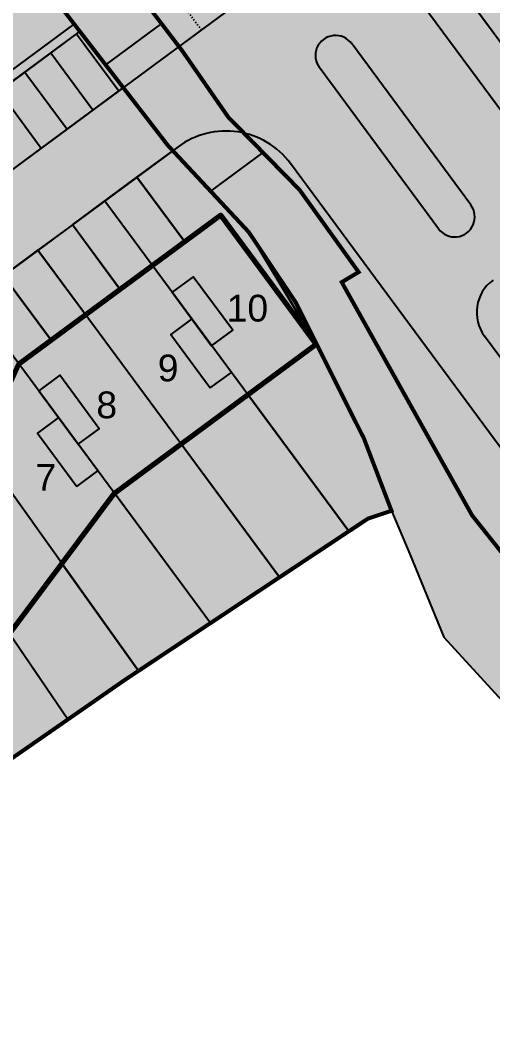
# Model space of a CAD drawing. Header units: metres. Extents: x -664657 to -643449, y -1076720 to -1062383.
# Drawn here: x -646907.7 to -646872.3, y -1071199.7 to -1071124.6 of the extents above; entities that cross this region are included whole.
import ezdxf

# ---------------------------------------------------------------- set-up
doc = ezdxf.new("R2010")
doc.units = ezdxf.units.M
doc.header["$LTSCALE"] = 0.1
doc.linetypes.add('DOT', pattern=[6.35, 0, -6.35])
doc.linetypes.add('EVENDASH', pattern=[6.35, 3.175, -3.175])
for name, color, linetype in [('AA_THER_katastr', 7, 'Continuous'), ('AA_THER_popis', 6, 'Continuous'), ('AA_THER_slabá', 4, 'Continuous'), ('AA_THER_srafy', 52, 'Continuous')]:
    doc.layers.add(name, color=color, linetype=linetype)
doc.layers.add('AA_THER_silná', color=1, linetype='Continuous', lineweight=70)
doc.layers.add('skica', color=3, linetype='Continuous', lineweight=90)
doc.layers.add('FLOATING-WINDOWS', color=2, linetype='Continuous', plot=False)
doc.styles.get("Standard").update_dxf_attribs({"font": 'arial.ttf', "width": 0.8})

msp = doc.modelspace()

# ---------------------------------------------------------------- hatches: boundary and pattern name
at = {"layer": 'AA_THER_srafy', "linetype": 'ByBlock', "lineweight": -3}
h = msp.add_hatch(color=252, dxfattribs=at)
h.paths.add_polyline_path([(-646807.595955374, -1071268.485), (-646820.2000000002, -1071243.45), (-646834.57, -1071216.93), (-646841.9400000002, -1071203.67), (-646851.05, -1071191.1), (-646854.49, -1071185.87), (-646861.58, -1071177.05), (-646873.89, -1071161.58), (-646883.63, -1071144.15), (-646882.37, -1071143.39), (-646886.78, -1071137.25), (-646888.1852159516, -1071135.815783344), (-646889.5318231332, -1071134.44138502), (-646890.94512691, -1071132.998913623), (-646891.6121164508, -1071132.884932203), (-646892.2876983957, -1071132.846776635), (-646893.0295880131, -1071132.892819984), (-646893.7600912695, -1071133.03024337), (-646894.4355346735, -1071133.244384349), (-646895.0810229118, -1071133.53666005), (-646895.6865015345, -1071133.902270874), (-646896.2566988183, -1071134.319208231), (-646893.4443889533, -1071137.332064239), (-646892.1354782868, -1071138.734313477), (-646890.59, -1071140.39), (-646885.5153804736, -1071148.763142506), (-646881.97, -1071155.84), (-646879.91, -1071161.24), (-646878.53, -1071164.47), (-646875.9900000001, -1071170.69), (-646868.9000000001, -1071178.44), (-646863.06, -1071185.64), (-646858.1212532917, -1071191.743138794), (-646853.35, -1071198.57), (-646845.92, -1071209.98), (-646842.55, -1071216.19), (-646837.28, -1071225.94), (-646834.2400000001, -1071231.05), (-646830.0800000001, -1071238.06), (-646827.7699999999, -1071242.27), (-646819.8200000002, -1071256.79), (-646818.3400000001, -1071259.82), (-646814.1085916667, -1071268.485)])
h.paths.add_polyline_path([(-646897.1077344209, -1071124.809968734), (-646895.8016409904, -1071126.523060118), (-646899.963763609, -1071129.598116721), (-646901.2801959135, -1071127.892663898), (-646904.64, -1071123.54), (-646906.72, -1071120.46), (-646920.5400000002, -1071099.98), (-646934.098996475, -1071084.564050931), (-646946.0106025647, -1071079.29932223), (-646944.3800000001, -1071072.86), (-646937.8, -1071074.15), (-646929.41, -1071076.73), (-646920, -1071089.35), (-646917.0400000013, -1071094.749999998), (-646915.1500000003, -1071097.91), (-646910.7255759692, -1071105.307449702), (-646902.4658611221, -1071117.452667883)])
h.paths.add_polyline_path([(-646950.2400000001, -1071077.43), (-646948.47, -1071071.5), (-646952.75, -1071069.62), (-646956.6600000001, -1071067.91), (-646965.6900000001, -1071063.05), (-646974.6100000001, -1071055.98), (-646976.0299999999, -1071054.29), (-646979.75, -1071046.19), (-646982.08, -1071032.76), (-646983.66, -1071022.3), (-646988.41, -1071022.96), (-646987.08, -1071036.02), (-646984.8700000001, -1071049.99), (-646983, -1071053.91), (-646981.0200000001, -1071057.32), (-646980.58, -1071058), (-646979.4, -1071059.19), (-646975.83, -1071062.18), (-646973.4400000001, -1071063.91), (-646969.21, -1071066.71), (-646965.1399999999, -1071069.19), (-646962.59, -1071071.29), (-646955.76, -1071075.03), (-646951.8999999999, -1071076.72)])
h = msp.add_hatch(color=253, dxfattribs=at)
edge = h.paths.add_edge_path()
edge.add_line((-646943.763645994, -1071087.55378985), (-646946.9549999967, -1071081.754999991))
edge.add_line((-646946.9549999967, -1071081.754999991), (-646946.0106025647, -1071079.29932223))
edge.add_line((-646946.0106025647, -1071079.29932223), (-646944.3800000001, -1071072.86))
edge.add_line((-646944.3800000001, -1071072.86), (-646948.47, -1071071.5))
edge.add_line((-646948.47, -1071071.5), (-646950.2400000002, -1071077.43))
edge.add_line((-646950.2400000002, -1071077.43), (-646954.8328733232, -1071088.001738925))
edge.add_line((-646954.8328733232, -1071088.001738925), (-646961.4109463814, -1071098.720511982))
edge.add_arc((-646963.9678460688, -1071097.151351701), 3.000000000042801, 216.4842175972047, 328.46270687183585, ccw=False)
edge.add_line((-646966.3799080997, -1071098.935155714), (-646973.89, -1071088.78))
edge.add_line((-646973.89, -1071088.78), (-646977.6199999999, -1071081.17))
edge.add_line((-646977.6199999999, -1071081.17), (-646978.0099999999, -1071079.29))
edge.add_line((-646978.0099999999, -1071079.29), (-646979.4600000001, -1071073.54))
edge.add_line((-646979.4600000001, -1071073.54), (-646984.73, -1071057.5))
edge.add_line((-646984.73, -1071057.5), (-646987.0689906296, -1071072.390837943))
edge.add_line((-646987.0689906296, -1071072.390837943), (-646985.2308126302, -1071078.045233312))
edge.add_line((-646985.2308126302, -1071078.045233312), (-646983.9419958744, -1071081.856369554))
edge.add_arc((-646981.1000975508, -1071080.89532121), 3.00000000033812, 198.6840593348377, 206.3387099302505)
edge.add_line((-646983.7886581909, -1071082.22635152), (-646973.7288977607, -1071102.546156205))
edge.add_arc((-646976.4174584005, -1071103.877186515), 3.00000000000884, -14.537028604026318, 26.338709933209884, ccw=False)
edge.add_line((-646973.5135015257, -1071104.630203428), (-646981.3199169253, -1071134.735096551))
edge.add_line((-646981.3199169253, -1071134.735096551), (-646981.6665941335, -1071136.072032874))
edge.add_arc((-646987.4745078827, -1071134.565999049), 6.000000000057716, 313.5995146540207, 345.46297139756786, ccw=False)
edge.add_line((-646983.3368274267, -1071138.911065268), (-647016.1676804561, -1071170.174933781))
edge.add_line((-647016.1676804561, -1071170.174933781), (-647012.03, -1071174.52))
edge.add_line((-647012.03, -1071174.52), (-646979.8350850842, -1071143.861716896))
edge.add_arc((-646974.1802585499, -1071149.799977321), 8.20000000060053, 44.11715340401622, 133.5994816305512, ccw=False)
edge.add_arc((-646969.7291674326, -1071145.483985213), 1.99999999971107, -1.8928618928928245, 44.11715369833519, ccw=False)
edge.add_line((-646967.7302587553, -1071145.550046539), (-646967.8593217022, -1071149.455282166))
edge.add_arc((-646965.8604130247, -1071149.521343492), 1.999999999926674, 178.1071381205503, 197.9687040665722)
edge.add_line((-646967.7628633542, -1071150.138338421), (-646959.8499537408, -1071174.53710862))
edge.add_arc((-646954.1426027524, -1071172.686123832), 5.999999999415523, 197.9687040563406, 221.2566444938539)
edge.add_line((-646958.6531827872, -1071176.642721833), (-646932.5323549913, -1071206.4208505))
edge.add_line((-646932.5323549913, -1071206.4208505), (-646928.0217749559, -1071202.464252498))
edge.add_line((-646928.0217749559, -1071202.464252498), (-646943.8429547406, -1071184.427874364))
edge.add_arc((-646939.3323747051, -1071180.471276363), 6.00000000005129, 126.4577049031493, 221.2566444911268, ccw=False)
edge.add_line((-646942.8977500653, -1071175.645501965), (-646940.0172591611, -1071173.517339633))
edge.add_line((-646940.0172591611, -1071173.517339633), (-646935.1880863826, -1071169.949453484))
edge.add_line((-646935.1880863826, -1071169.949453484), (-646932.6125275672, -1071168.046580871))
edge.add_line((-646932.6125275672, -1071168.046580871), (-646930.0369687522, -1071166.143708258))
edge.add_line((-646930.0369687522, -1071166.143708258), (-646925.2077959734, -1071162.575822109))
edge.add_line((-646925.2077959734, -1071162.575822109), (-646922.6322371583, -1071160.672949496))
edge.add_line((-646922.6322371583, -1071160.672949496), (-646920.5666183375, -1071159.146830403))
edge.add_line((-646920.5666183375, -1071159.146830403), (-646920.0757018166, -1071158.742197959))
edge.add_arc((-646924.1319936971, -1071154.321056006), 5.999999999391709, 312.5356366860422, 333.9524619464597)
edge.add_line((-646918.7414135634, -1071156.955756333), (-646918.2912691849, -1071156.034763794))
edge.add_line((-646918.2912691849, -1071156.034763794), (-646916.7755265852, -1071152.933564063))
edge.add_line((-646916.7755265852, -1071152.933564063), (-646915.3602294609, -1071150.037875137))
edge.add_line((-646915.3602294609, -1071150.037875137), (-646914.1326889945, -1071147.52633514))
edge.add_line((-646914.1326889945, -1071147.52633514), (-646913.7333428859, -1071147.23129052))
edge.add_line((-646913.7333428859, -1071147.23129052), (-646908.9075684877, -1071143.66591516))
edge.add_line((-646908.9075684877, -1071143.66591516), (-646906.3338221421, -1071141.764381635))
edge.add_line((-646906.3338221421, -1071141.764381635), (-646903.7600757965, -1071139.862848109))
edge.add_line((-646903.7600757965, -1071139.862848109), (-646898.9343013983, -1071136.297472749))
edge.add_line((-646898.9343013983, -1071136.297472749), (-646896.2566988183, -1071134.319208231))
edge.add_line((-646896.2566988183, -1071134.319208231), (-646895.8530737564, -1071134.021002237))
edge.add_arc((-646892.2876983957, -1071138.846776635), 6.000000000061672, 36.45770490380988, 126.4577049102623, ccw=False)
edge.add_line((-646887.4619239976, -1071135.281401275), (-646855.9674747104, -1071177.908853277))
edge.add_line((-646855.9674747104, -1071177.908853277), (-646852.7505920512, -1071175.532158217))
edge.add_line((-646852.7505920512, -1071175.532158217), (-646871.1716980784, -1071150.598990494))
edge.add_line((-646871.1716980784, -1071150.598990494), (-646872.9546860312, -1071148.186325142))
edge.add_arc((-646870.5463476254, -1071146.402954207), 2.996749200212713, 126.3955180907324, 216.5198917173228, ccw=False)
edge.add_line((-646872.3244865122, -1071143.990750263), (-646865.8898200392, -1071139.236694353))
edge.add_line((-646865.8898200392, -1071139.236694353), (-646882.5201316997, -1071116.710424452))
edge.add_line((-646882.5201316997, -1071116.710424452), (-646917.6980643548, -1071142.700560742))
edge.add_arc((-646914.1326889998, -1071147.526335133), 5.999999991615833, 126.4577049021224, 136.7482934835063)
edge.add_arc((-646914.1326889946, -1071147.52633514), 6.000000000107399, 136.7482934684407, 153.9524619449054)
edge.add_line((-646919.523269129, -1071144.891634813), (-646924.1319936977, -1071154.321056005))
edge.add_line((-646924.1319936977, -1071154.321056005), (-646944.578677491, -1071169.427461025))
edge.add_arc((-646948.1440528512, -1071164.601686627), 6.000000000090314, 265.0480826939986, 306.4577049031493, ccw=False)
edge.add_line((-646948.6619710767, -1071170.579291558), (-646949.8181159872, -1071171.433473755))
edge.add_line((-646949.8181159872, -1071171.433473755), (-646950.2064456004, -1071170.236093086))
edge.add_arc((-646948.1440528512, -1071164.601686627), 6.000000000224966, 197.9687040588556, 249.8955808413032, ccw=False)
edge.add_line((-646953.8514038402, -1071166.452671416), (-646959.3277785907, -1071149.566745051))
edge.add_arc((-646956.4741030962, -1071148.641252657), 3.000000000147715, 107.9687040626853, 197.9687040606276, ccw=False)
edge.add_line((-646957.3995954909, -1071145.787577162), (-646956.163002763, -1071145.386530454))
edge.add_line((-646956.163002763, -1071145.386530454), (-646957.5738889528, -1071141.036185305))
edge.add_line((-646957.5738889528, -1071141.036185305), (-646958.9909454865, -1071143.149849888))
edge.add_line((-646958.9909454865, -1071143.149849888), (-646959.9419844218, -1071140.21740385))
edge.add_arc((-646960.1760726748, -1071137.226550679), 2.999999999512449, 197.9687040506817, 274.47530555324624, ccw=False)
edge.add_line((-646963.0297481689, -1071138.152043073), (-646967.1437174801, -1071125.466975667))
edge.add_arc((-646961.4363664911, -1071123.615990878), 5.99999999996921, 148.4627068773702, 197.9687040546258, ccw=False)
edge.add_line((-646966.5501658663, -1071120.477670316), (-646965.1014984692, -1071118.117110174))
edge.add_arc((-646962.5445987814, -1071119.686270455), 3.000000000317902, 104.8599999037213, 148.4627068802776, ccw=False)
edge.add_line((-646963.3139729949, -1071116.786604385), (-646962.550381358, -1071116.583999084))
edge.add_arc((-646963.3197555714, -1071113.684333014), 3.000000000311036, 284.8599999015723, 328.4627068692089)
edge.add_line((-646960.7628558839, -1071115.253493295), (-646943.763645994, -1071087.55378985))
edge = h.paths.add_edge_path(flags=16)
edge.add_line((-646884.9921548674, -1071125.996745103), (-646884.9925623391, -1071125.997046257))
edge.add_arc((-646884.0984816557, -1071127.206341454), 1.503919925093023, 37.5442224063961, 126.4770100766178, ccw=False)
edge.add_line((-646882.9060487442, -1071126.289892387), (-646873.9827131864, -1071138.377635052))
edge.add_arc((-646875.1899562654, -1071139.26883825), 1.500559559649161, -143.5412268152146, 36.43524601080202, ccw=False)
edge.add_line((-646876.3968332908, -1071140.160537099), (-646885.2905414575, -1071128.123275787))
edge.add_arc((-646884.0984816558, -1071127.206341454), 1.503919925201048, 126.45770667470251, 217.567542819109, ccw=False)
h = msp.add_hatch(color=9, dxfattribs=at)
edge = h.paths.add_edge_path()
edge.add_line((-646971.23, -1071144.31), (-646960.8000000002, -1071176.47))
edge.add_line((-646960.8000000002, -1071176.47), (-646933.6600000001, -1071207.41))
edge.add_line((-646933.6600000001, -1071207.41), (-646932.5323549913, -1071206.4208505))
edge.add_line((-646932.5323549913, -1071206.4208505), (-646958.6531827872, -1071176.642721833))
edge.add_arc((-646954.1426027517, -1071172.686123832), 5.999999999897753, 197.9687040546258, 221.2566444894554, ccw=False)
edge.add_line((-646959.8499537407, -1071174.53710862), (-646967.7628633542, -1071150.138338421))
edge.add_arc((-646965.8604130242, -1071149.521343492), 2.00000000033292, 178.107138107658, 197.968704056112, ccw=False)
edge.add_line((-646967.8593217022, -1071149.455282165), (-646967.7302587553, -1071145.550046539))
edge.add_arc((-646969.7291672159, -1071145.483978649), 2.00000000000913, 358.1069499542872, 404.1170230200595)
edge.add_arc((-646974.1802551275, -1071149.799974061), 8.200000000015821, 44.1171536990397, 133.5995146556569)
edge.add_line((-646979.8350850842, -1071143.861716896), (-647012.03, -1071174.52))
edge.add_line((-647012.03, -1071174.52), (-647009.91, -1071175.17))
edge.add_line((-647009.91, -1071175.17), (-647005.7607902088, -1071170.938814458))
edge.add_line((-647005.7607902088, -1071170.938814458), (-646998.8120946521, -1071163.678466443))
edge.add_line((-646998.8120946521, -1071163.678466443), (-646997.33, -1071162.17))
edge.add_line((-646997.33, -1071162.17), (-646995.5707895317, -1071160.681033727))
edge.add_line((-646995.5707895317, -1071160.681033727), (-646983.55, -1071150.74))
edge.add_line((-646983.55, -1071150.74), (-646981.43, -1071149.11))
edge.add_line((-646981.43, -1071149.11), (-646978.67, -1071146.84))
edge.add_line((-646978.67, -1071146.84), (-646971.23, -1071144.31))
edge = h.paths.add_edge_path()
edge.add_line((-646973.7288977607, -1071102.546156205), (-646983.7886581909, -1071082.22635152))
edge.add_arc((-646981.1000975507, -1071080.89532121), 3.00000000042616, 198.6840593341254, 206.3387099292641, ccw=False)
edge.add_line((-646983.9419958744, -1071081.856369554), (-646985.2308126302, -1071078.045233312))
edge.add_line((-646985.2308126302, -1071078.045233312), (-646987.0689906296, -1071072.390837943))
edge.add_line((-646987.0689906296, -1071072.390837943), (-646988.02, -1071072.7))
edge.add_line((-646988.02, -1071072.7), (-646986.1800000002, -1071078.36))
edge.add_line((-646986.1800000002, -1071078.36), (-646983.85, -1071085.25))
edge.add_line((-646983.85, -1071085.25), (-646979.0900000001, -1071104.36))
edge.add_line((-646979.0900000001, -1071104.36), (-646977.54, -1071116.46))
edge.add_line((-646977.54, -1071116.46), (-646982.0747776894, -1071133.713384282))
edge.add_arc((-646987.8776870866, -1071132.188181827), 6.000000000101632, 313.5995146548258, 345.27378918375956, ccw=False)
edge.add_line((-646983.7400066304, -1071136.533248045), (-647017.5469072748, -1071168.726578375))
edge.add_line((-647017.5469072748, -1071168.726578375), (-647016.1676804561, -1071170.174933781))
edge.add_line((-647016.1676804561, -1071170.174933781), (-646983.3368274267, -1071138.911065268))
edge.add_arc((-646987.4745078828, -1071134.565999049), 6.000000000134794, 313.5995146548258, 345.4629713999991)
edge.add_line((-646981.6665941335, -1071136.072032874), (-646976.838623313, -1071117.453302239))
edge.add_line((-646976.838623313, -1071117.453302239), (-646973.5135015257, -1071104.630203428))
edge.add_arc((-646976.4174584005, -1071103.877186515), 3.000000000170767, 345.4629713959737, 386.3387099332099)
edge = h.paths.add_edge_path()
edge.add_arc((-646955.844273324, -1071114.886212643), 1.999999999878238, 148.4627068731494, 306.45770488977746, ccw=False)
edge.add_line((-646957.5488731156, -1071113.840105789), (-646952.9757487756, -1071106.388336627))
edge.add_arc((-646950.4188490883, -1071107.957496909), 3.000000000042801, 36.45770489335388, 148.4627068718358, ccw=False)
edge.add_line((-646948.0059618889, -1071106.174809229), (-646947.2044709428, -1071107.259635958))
edge.add_arc((-646949.6173581422, -1071109.042323638), 3.000000000094067, -53.54229510664612, 36.45770489693041, ccw=False)
edge.add_line((-646947.8346704625, -1071111.455210837), (-646952.1778674201, -1071114.664048659))
edge.add_line((-646952.1778674201, -1071114.664048659), (-646950.9894089672, -1071116.272640126))
edge.add_line((-646950.9894089672, -1071116.272640126), (-646942.9464516352, -1071110.33034786))
edge.add_line((-646942.9464516352, -1071110.33034786), (-646949.9215319614, -1071100.889500635))
edge.add_line((-646949.9215319614, -1071100.889500635), (-646941.8438245453, -1071088.840888829))
edge.add_line((-646941.8438245453, -1071088.840888829), (-646943.763645994, -1071087.55378985))
edge.add_line((-646943.763645994, -1071087.55378985), (-646950.563314055, -1071098.633645327))
edge.add_line((-646950.563314055, -1071098.633645327), (-646960.7628558839, -1071115.253493295))
edge.add_arc((-646963.3197555714, -1071113.684333014), 3.000000000263805, 284.85999990157234, 328.46270686920883, ccw=False)
edge.add_line((-646962.550381358, -1071116.583999084), (-646963.3139729949, -1071116.786604385))
edge.add_arc((-646962.5445987813, -1071119.686270455), 3.000000000370747, 104.8599999058703, 148.4627068802776)
edge.add_line((-646965.1014984691, -1071118.117110174), (-646966.5501658663, -1071120.477670316))
edge.add_arc((-646961.4363664911, -1071123.615990878), 6.000000000139699, 148.4627068773702, 197.9687040546258)
edge.add_line((-646967.1437174801, -1071125.466975667), (-646963.0297481689, -1071138.152043073))
edge.add_arc((-646960.1760726745, -1071137.226550679), 2.99999999996515, 197.9687040570837, 274.4753055459025)
edge.add_line((-646959.9419844218, -1071140.21740385), (-646965.1266704064, -1071124.230874474))
edge.add_line((-646965.1266704064, -1071124.230874474), (-646954.6558148711, -1071116.49480411))
h.paths.add_polyline_path([(-646889.0194149902, -1071102.855589092), (-646902.7790705725, -1071089.028578552), (-646901.5900000003, -1071088.12), (-646911.58, -1071089.9), (-646913.49, -1071088.22), (-646918.5200000007, -1071092.049999999), (-646917.0400000013, -1071094.749999998), (-646915.1500000003, -1071097.91), (-646910.7255759692, -1071105.307449702), (-646902.465861119, -1071117.452667888), (-646910.5300023727, -1071105.179996441), (-646899.8900000001, -1071098.24), (-646893.3400000001, -1071108.18), (-646890.77, -1071106.19), (-646887.0850000033, -1071110.799999995), (-646882.5201316997, -1071116.710424452), (-646865.8898207119, -1071139.23669485), (-646863.4769333447, -1071137.454007046)])
h = msp.add_hatch(color=254, dxfattribs=at)
edge = h.paths.add_edge_path()
edge.add_line((-646947.2044709427, -1071107.259635958), (-646948.0059618889, -1071106.174809229))
edge.add_arc((-646950.4188490883, -1071107.957496909), 2.999999999955712, 36.45770489335393, 148.4627068718358)
edge.add_line((-646952.9757487756, -1071106.388336627), (-646957.5488731156, -1071113.840105789))
edge.add_arc((-646955.8442733241, -1071114.886212644), 1.999999999977428, 148.46270686572, 306.4577048991057)
edge.add_line((-646954.655814871, -1071116.49480411), (-646947.8346704625, -1071111.455210837))
edge.add_arc((-646949.6173581422, -1071109.042323638), 2.999999999955712, 306.4577048933539, 396.4577048920328)
h.paths.add_polyline_path([(-646946.0106025647, -1071079.29932223), (-646946.9549999967, -1071081.754999991), (-646943.763645994, -1071087.55378985), (-646941.8438245453, -1071088.840888829), (-646939.5771764257, -1071085.459983593), (-646938.7415941444, -1071084.213639053), (-646927.2145595222, -1071092.391335909), (-646934.098996475, -1071084.564050931)])
edge = h.paths.add_edge_path()
edge.add_line((-646876.3968332908, -1071140.160537099), (-646885.2905414575, -1071128.123275787))
edge.add_arc((-646884.0984816558, -1071127.206341454), 1.503919925201048, 126.45770667470251, 217.567542819109, ccw=False)
edge.add_line((-646884.9921548674, -1071125.996745103), (-646884.9925623393, -1071125.997046257))
edge.add_arc((-646884.0984816559, -1071127.206341454), 1.503919925093023, 37.544222400990805, 126.4770100766178, ccw=False)
edge.add_line((-646882.9060487442, -1071126.289892387), (-646873.9827131864, -1071138.377635052))
edge.add_arc((-646875.1899562654, -1071139.26883825), 1.500559559649161, -143.5412268152146, 36.43524601080202, ccw=False)
edge = h.paths.add_edge_path()
edge.add_line((-646857.4986706169, -1071140.497093641), (-646859.5784729104, -1071137.682058575))
edge.add_line((-646859.5784729104, -1071137.682058575), (-646861.0640459774, -1071135.671319242))
edge.add_line((-646861.0640459774, -1071135.671319242), (-646862.6726374436, -1071136.859777695))
edge.add_line((-646862.6726374436, -1071136.859777695), (-646863.4772336172, -1071137.454228893))
edge.add_line((-646863.4772336172, -1071137.454228893), (-646872.3244865122, -1071143.990750263))
edge.add_arc((-646870.5417988317, -1071146.403637462), 3.000000000321867, 126.4577049103023, 216.4577048978645)
edge.add_line((-646872.9546860312, -1071148.186325142), (-646871.1716980783, -1071150.598990494))
edge.add_line((-646871.1716980783, -1071150.598990494), (-646868.758810879, -1071148.816302814))
edge.add_line((-646868.758810879, -1071148.816302814), (-646857.4986706169, -1071140.497093641))
h.paths.add_polyline_path([(-646883.6242044396, -1071100.910548182), (-646887.8488994222, -1071104.031834457), (-646889.0194149902, -1071102.855589092), (-646882.7799253248, -1071111.307406591), (-646878.3542136315, -1071108.037606749)])
h.paths.add_polyline_path([(-646954.0196220342, -1071101.17647787), (-646952.7409726481, -1071101.17647787), (-646952.7409726481, -1071099.671361909), (-646954.0196220342, -1071099.671361909)])
h.paths.add_polyline_path([(-646964.4247783489, -1071159.257246569), (-646963.1478342834, -1071159.257246569), (-646963.1478342834, -1071157.757246569), (-646964.4247783489, -1071157.757246569)])
h = msp.add_hatch(color=254, dxfattribs=at)
h.paths.add_polyline_path([(-646862.6726374436, -1071136.859777695), (-646863.4769333447, -1071137.454007046), (-646882.7799253248, -1071111.307406591), (-646878.3542136316, -1071108.037606749), (-646877.4645706933, -1071109.245307008), (-646881.0839016316, -1071111.919338631), (-646873.9542848461, -1071121.5717252), (-646870.3382569057, -1071118.900133895), (-646866.1274206867, -1071124.492353107), (-646869.8033881633, -1071127.208228899)])
h.paths.add_polyline_path([(-646850.3377048519, -1071173.749470537), (-646857.4684555721, -1071164.097921741), (-646854.5326106538, -1071161.928862794), (-646858.797923862, -1071156.376892235), (-646861.6129589278, -1071158.456694528), (-646868.758810879, -1071148.816302814), (-646871.1716980784, -1071150.598990494), (-646852.7505920512, -1071175.532158217)])
for color, points in [(254, [(-646882.5201316997, -1071116.710424452), (-646887.085, -1071110.8), (-646900.7837992832, -1071119.762324912), (-646897.1077344209, -1071124.809968734), (-646895.8277937962, -1071126.542382316)]), (63, [(-646925.7235102333, -1071133.641786719), (-646922.1255189435, -1071138.511707133), (-646903.630789416, -1071124.847443637), (-646904.64, -1071123.54), (-646906.72, -1071120.46), (-646909.2467658401, -1071116.715559739), (-646918.0379830399, -1071122.647914314), (-646915.3012059843, -1071126.843780004)]), (66, [(-646903.2029697385, -1071125.40168883), (-646903.630789416, -1071124.847443637), (-646922.1255189445, -1071138.511707134), (-646921.7095584858, -1071139.074714147)])]:
    msp.add_hatch(color=color, dxfattribs=at).paths.add_polyline_path(points)
h = msp.add_hatch(color=254, dxfattribs=at)
edge = h.paths.add_edge_path()
edge.add_line((-646903.2029697385, -1071125.40168883), (-646899.963763609, -1071129.598116721))
edge.add_line((-646899.963763609, -1071129.598116721), (-646917.6980643548, -1071142.700560742))
edge.add_arc((-646914.1326889998, -1071147.526335133), 5.999999991615833, 126.4577049021224, 136.7482934835063)
edge.add_line((-646918.5027923647, -1071143.415107035), (-646921.7095584858, -1071139.074714147))
edge.add_line((-646921.7095584858, -1071139.074714147), (-646903.2029697385, -1071125.40168883))
h = msp.add_hatch(color=254, dxfattribs=at)
edge = h.paths.add_edge_path()
edge.add_arc((-646892.2876983959, -1071138.846776635), 6.000000000183946, 36.4577049024887, 77.06991504327172)
edge.add_line((-646890.9451269099, -1071132.998913623), (-646886.78, -1071137.25))
edge.add_line((-646886.78, -1071137.25), (-646882.37, -1071143.39))
edge.add_line((-646882.37, -1071143.39), (-646883.63, -1071144.15))
edge.add_line((-646883.63, -1071144.15), (-646873.89, -1071161.58))
edge.add_line((-646873.89, -1071161.58), (-646861.58, -1071177.05))
edge.add_line((-646861.58, -1071177.05), (-646854.49, -1071185.87))
edge.add_line((-646854.49, -1071185.87), (-646852.86, -1071183.98))
edge.add_line((-646852.86, -1071183.98), (-646847.1987445516, -1071177.998087505))
edge.add_line((-646847.1987445516, -1071177.998087505), (-646850.3377048519, -1071173.749470537))
edge.add_line((-646850.3377048519, -1071173.749470537), (-646851.5441484515, -1071174.640814377))
edge.add_line((-646851.5441484515, -1071174.640814377), (-646852.7505920512, -1071175.532158217))
edge.add_line((-646852.7505920512, -1071175.532158217), (-646854.3588832445, -1071176.720394823))
edge.add_line((-646854.3588832445, -1071176.720394823), (-646855.9674747104, -1071177.908853277))
edge.add_line((-646855.9674747104, -1071177.908853277), (-646887.4619239976, -1071135.281401275))
h = msp.add_hatch(color=63, dxfattribs=at)
h.paths.add_polyline_path([(-646935.1880863826, -1071169.949453484), (-646931.5511196307, -1071175.279432639), (-646928.9078594109, -1071173.475776516), (-646932.6125275672, -1071168.046580871)])
h.paths.add_polyline_path([(-646924.4653963449, -1071190.986090983), (-646919.372929256, -1071187.449228141), (-646923.8350765655, -1071180.909945885), (-646928.9563932415, -1071184.404529623)])
h.paths.add_polyline_path([(-646918.7137598894, -1071177.415362147), (-646914.2804621666, -1071183.912365298), (-646909.1879950776, -1071180.375502456), (-646913.5924432136, -1071173.920778409)])
h.paths.add_polyline_path([(-646925.2077959735, -1071162.575822109), (-646922.6322371583, -1071160.672949496), (-646918.6652260586, -1071166.48660904), (-646921.3084862786, -1071168.290265163)])
h.paths.add_polyline_path([(-646916.7755265852, -1071152.933564063), (-646912.0906333801, -1071159.799280697), (-646910.6494948544, -1071156.63320127), (-646915.3602294609, -1071150.037875137)])
h.paths.add_polyline_path([(-646908.4711265368, -1071170.426194671), (-646904.5477280713, -1071165.176060352), (-646898.8146142751, -1071173.202781957), (-646899.85, -1071173.89), (-646904.0955279882, -1071176.838639613)])
h.paths.add_polyline_path([(-646900.6243296062, -1071159.925926034), (-646895.6376960616, -1071156.241704829), (-646888.2749432, -1071166.207271051), (-646893.4471944122, -1071169.640256721)])
h.paths.add_polyline_path([(-646908.9075684877, -1071143.66591516), (-646906.3338221421, -1071141.764381635), (-646902.768446782, -1071146.590156032), (-646905.3421931276, -1071148.491689558)])
h.paths.add_polyline_path([(-646895.3689260382, -1071141.123247147), (-646898.9343013983, -1071136.297472749), (-646896.2566988183, -1071134.319208231), (-646893.605, -1071137.16), (-646890.59, -1071140.39), (-646885.5437846123, -1071148.784128034), (-646892.6745353326, -1071139.132579237)])
h.paths.add_polyline_path([(-646883.1026919875, -1071162.774285381), (-646881.68, -1071161.83), (-646879.91, -1071161.24), (-646881.97, -1071155.84), (-646885.5153804736, -1071148.763142506), (-646890.6510625168, -1071152.557483623)])
h = msp.add_hatch(color=254, dxfattribs=at)
h.paths.add_polyline_path([(-646940.0172591611, -1071173.517339633), (-646935.1880863826, -1071169.949453484), (-646931.5511196307, -1071175.279432639), (-646936.5072325431, -1071178.661287869)])
h.paths.add_polyline_path([(-646930.036968752, -1071166.143708258), (-646926.2645991908, -1071171.672120393), (-646921.3084862784, -1071168.290265163), (-646925.2077959734, -1071162.575822109)])
edge = h.paths.add_edge_path()
edge.add_line((-646916.7755265852, -1071152.933564063), (-646918.2912691849, -1071156.034763794))
edge.add_line((-646918.2912691849, -1071156.034763794), (-646918.7414135634, -1071156.955756333))
edge.add_arc((-646924.1319936971, -1071154.321056006), 5.999999999384682, 312.5356366860421, 333.9524619464597, ccw=False)
edge.add_line((-646920.0757018166, -1071158.742197959), (-646916.0219658382, -1071164.682952917))
edge.add_line((-646916.0219658382, -1071164.682952917), (-646913.5439093822, -1071162.992025302))
edge.add_line((-646913.5439093822, -1071162.992025302), (-646912.0906333801, -1071159.799280697))
edge.add_line((-646912.0906333801, -1071159.799280697), (-646916.7755265852, -1071152.933564063))
h.paths.add_polyline_path([(-646908.9075684877, -1071143.66591516), (-646905.3421931276, -1071148.491689558), (-646907.7550803266, -1071150.274377238), (-646909.1770326877, -1071153.398306018), (-646913.7333428859, -1071147.23129052)])
h.paths.add_polyline_path([(-646898.9343013983, -1071136.297472749), (-646895.3689260382, -1071141.123247147), (-646900.1947004364, -1071144.688622507), (-646903.7600757965, -1071139.862848109)])
h = msp.add_hatch(color=23, dxfattribs=at)
h.paths.add_polyline_path([(-646892.6745353325, -1071139.132579237), (-646897.7818132371, -1071142.905934827), (-646896.3063630926, -1071144.902972674), (-646894.7311825902, -1071143.739198886), (-646891.7802823016, -1071147.73327458), (-646893.3554628037, -1071148.897048367), (-646891.8800126596, -1071150.894086214), (-646890.6510625166, -1071152.557483623), (-646885.5437846122, -1071148.784128034)])
h.paths.add_polyline_path([(-646902.7684467817, -1071146.590156032), (-646907.7550803265, -1071150.274377238), (-646906.2796301818, -1071152.271415085), (-646904.7044496796, -1071151.107641297), (-646901.7535493909, -1071155.101716991), (-646903.3287298932, -1071156.265490778), (-646900.6243296061, -1071159.925926034), (-646895.6376960615, -1071156.241704829)])
h.paths.add_polyline_path([(-646910.6494948542, -1071156.63320127), (-646913.5439093822, -1071162.992025302), (-646913.1067746782, -1071163.632646737), (-646911.4890503957, -1071162.528775735), (-646908.6900414367, -1071166.630726735), (-646910.3077657194, -1071167.734597737), (-646908.9082612401, -1071169.785573237), (-646908.471126537, -1071170.426194671), (-646904.5477280712, -1071165.176060352)])
h.paths.add_polyline_path([(-646918.6652260585, -1071166.48660904), (-646923.7865427346, -1071169.981192778), (-646923.3494080307, -1071170.621814213), (-646921.7316837484, -1071169.517943211), (-646918.9326747895, -1071173.619894211), (-646920.5503990721, -1071174.723765213), (-646919.1508945929, -1071176.774740713), (-646918.7137598895, -1071177.415362147), (-646913.5924432132, -1071173.920778409)])
h.paths.add_polyline_path([(-646928.9078594107, -1071173.475776516), (-646934.0291760869, -1071176.970360254), (-646933.5920413833, -1071177.610981688), (-646931.9743171006, -1071176.507110686), (-646929.1753081416, -1071180.609061686), (-646930.7930324243, -1071181.712932688), (-646928.9563932415, -1071184.404529623), (-646923.8350765654, -1071180.909945885)])
h = msp.add_hatch(color=53, dxfattribs=at)
h.paths.add_polyline_path([(-646923.8350765656, -1071180.909945885), (-646919.372929256, -1071187.449228141), (-646914.2804621666, -1071183.912365298), (-646918.7137598894, -1071177.415362147)])
h.paths.add_polyline_path([(-646932.6125275672, -1071168.046580871), (-646928.9078594109, -1071173.475776516), (-646926.2645991909, -1071171.672120393), (-646930.0369687522, -1071166.143708258)])
h.paths.add_polyline_path([(-646913.5924432136, -1071173.920778409), (-646909.1879950776, -1071180.375502456), (-646904.0955279882, -1071176.838639613), (-646908.4711265368, -1071170.426194671)])
h.paths.add_polyline_path([(-646918.6652260586, -1071166.48660904), (-646916.0219658383, -1071164.682952917), (-646920.0757018166, -1071158.742197959), (-646920.5666183375, -1071159.146830403), (-646922.6322371581, -1071160.672949496)])
h.paths.add_polyline_path([(-646898.8146142751, -1071173.202781957), (-646893.4471944122, -1071169.640256721), (-646900.6243296062, -1071159.925926034), (-646904.5477280713, -1071165.176060352)])
h.paths.add_polyline_path([(-646915.3602294609, -1071150.037875137), (-646914.1326889945, -1071147.52633514), (-646913.7333428859, -1071147.23129052), (-646909.1770326877, -1071153.398306018), (-646910.6494948543, -1071156.63320127)])
h.paths.add_polyline_path([(-646888.2749432, -1071166.207271051), (-646883.1026919875, -1071162.774285381), (-646890.6510625168, -1071152.557483623), (-646895.6376960616, -1071156.241704829)])
h.paths.add_polyline_path([(-646902.768446782, -1071146.590156032), (-646900.2148078296, -1071144.703478238), (-646903.7600757965, -1071139.862848109), (-646906.3338221419, -1071141.764381634)])
edge = h.paths.add_edge_path()
edge.add_line((-646928.9563932415, -1071184.404529623), (-646934.1603117997, -1071187.955477614))
edge.add_line((-646934.1603117997, -1071187.955477614), (-646939.2330946451, -1071180.521308246))
edge.add_line((-646939.2330946451, -1071180.521308246), (-646936.5072325431, -1071178.661287869))
edge.add_line((-646936.5072325431, -1071178.661287869), (-646940.0172591611, -1071173.517339633))
edge.add_line((-646940.0172591611, -1071173.517339633), (-646942.8977500653, -1071175.645501965))
edge.add_arc((-646939.3323747051, -1071180.471276363), 6.000000000090314, 126.4577049031493, 221.2566444911268)
edge.add_line((-646943.8429547406, -1071184.427874364), (-646932.9661339804, -1071196.827610338))
edge.add_line((-646932.9661339804, -1071196.827610338), (-646929.64, -1071194.58))
edge.add_line((-646929.64, -1071194.58), (-646924.4653963449, -1071190.986090983))
edge.add_line((-646924.4653963449, -1071190.986090983), (-646928.9563932415, -1071184.404529623))
h = msp.add_hatch(color=13, dxfattribs=at)
h.paths.add_polyline_path([(-646932.192536904, -1071179.661957188), (-646934.0291760869, -1071176.970360254), (-646939.2330946451, -1071180.521308246), (-646934.1603117996, -1071187.955477614), (-646928.9563932415, -1071184.404529623), (-646929.393527945, -1071183.763908188), (-646931.0112522278, -1071184.86777919), (-646933.8102611868, -1071180.76582819)])
h.paths.add_polyline_path([(-646923.5676278346, -1071173.776660715), (-646921.949903552, -1071172.672789713), (-646923.3494080312, -1071170.621814213), (-646923.786542735, -1071169.981192778), (-646928.9078594107, -1071173.475776516), (-646923.8350765654, -1071180.909945885), (-646918.7137598892, -1071177.415362147), (-646919.1508945925, -1071176.774740712), (-646920.7686188756, -1071177.878611715)])
h.paths.add_polyline_path([(-646913.3249944819, -1071166.787493239), (-646911.7072701992, -1071165.683622237), (-646913.1067746785, -1071163.632646737), (-646913.5439093825, -1071162.992025302), (-646918.6652260585, -1071166.48660904), (-646913.5924432132, -1071173.920778409), (-646908.471126537, -1071170.426194671), (-646908.90826124, -1071169.785573237), (-646910.5259855229, -1071170.889444239)])
h.paths.add_polyline_path([(-646906.37936054, -1071155.432226719), (-646904.8041800377, -1071154.268452931), (-646907.7550803265, -1071150.274377238), (-646910.6494948542, -1071156.63320127), (-646904.5477280712, -1071165.176060352), (-646900.6243296061, -1071159.925926034), (-646901.853279749, -1071158.262528625), (-646903.4284602512, -1071159.426302413)])
h.paths.add_polyline_path([(-646896.4060934506, -1071148.063784308), (-646894.8309129484, -1071146.90001052), (-646896.3063630925, -1071144.902972674), (-646897.7818132371, -1071142.905934827), (-646902.7684467817, -1071146.590156032), (-646895.6376960615, -1071156.241704829), (-646890.6510625167, -1071152.557483623), (-646891.8800126598, -1071150.894086214), (-646893.4551931618, -1071152.057860002)])
h = msp.add_hatch(color=33, dxfattribs=at)
h.paths.add_polyline_path([(-646931.9743171006, -1071176.507110686), (-646933.5920413833, -1071177.610981688), (-646930.7930324243, -1071181.712932688), (-646929.1753081416, -1071180.609061686)])
h.paths.add_polyline_path([(-646921.7316837484, -1071169.517943211), (-646923.3494080312, -1071170.621814213), (-646920.5503990722, -1071174.723765213), (-646918.9326747895, -1071173.619894211)])
h.paths.add_polyline_path([(-646911.4890503957, -1071162.528775735), (-646913.1067746785, -1071163.632646737), (-646910.3077657195, -1071167.734597737), (-646908.6900414367, -1071166.630726735)])
h.paths.add_polyline_path([(-646904.7044496796, -1071151.107641297), (-646906.2796301818, -1071152.271415085), (-646903.3287298932, -1071156.265490778), (-646901.7535493909, -1071155.101716991)])
h.paths.add_polyline_path([(-646894.7311825902, -1071143.739198886), (-646896.3063630925, -1071144.902972674), (-646893.3554628037, -1071148.897048367), (-646891.7802823016, -1071147.73327458)])
h = msp.add_hatch(color=33, dxfattribs=at)
h.paths.add_polyline_path([(-646932.192536904, -1071179.661957188), (-646933.8102611868, -1071180.76582819), (-646931.0112522278, -1071184.86777919), (-646929.393527945, -1071183.763908188)])
h.paths.add_polyline_path([(-646921.949903552, -1071172.672789713), (-646923.5676278346, -1071173.776660715), (-646920.7686188756, -1071177.878611715), (-646919.1508945929, -1071176.774740713)])
h.paths.add_polyline_path([(-646911.7072701992, -1071165.683622237), (-646913.3249944819, -1071166.787493239), (-646910.5259855229, -1071170.889444239), (-646908.9082612401, -1071169.785573237)])
h.paths.add_polyline_path([(-646904.8041800377, -1071154.268452931), (-646906.37936054, -1071155.432226719), (-646903.4284602512, -1071159.426302413), (-646901.853279749, -1071158.262528625)])
h.paths.add_polyline_path([(-646894.8309129484, -1071146.90001052), (-646896.4060934506, -1071148.063784308), (-646893.4551931618, -1071152.057860002), (-646891.8800126596, -1071150.894086214)])

# ---------------------------------------------------------------- linework, layer by layer
at = {"layer": 'AA_THER_katastr', "color": 190, "linetype": 'EVENDASH', "lineweight": 120, "ltscale": 2, "const_width": 0.3}
msp.add_lwpolyline([(-646861.58, -1071177.05), (-646873.89, -1071161.58), (-646883.63, -1071144.15), (-646882.37, -1071143.39), (-646886.78, -1071137.25), (-646892.11, -1071131.81), (-646895.56, -1071126.84), (-646902.62, -1071117.58), (-646902.39, -1071117.39), (-646910.53, -1071105.18), (-646915.15, -1071097.91), (-646917.04, -1071094.75), (-646911.58, -1071089.9), (-646913.49, -1071088.22), (-646906.17, -1071082.72), (-646890.12, -1071069.67), (-646881.89, -1071077.03), (-646887.1900000001, -1071084.67), (-646872.89, -1071099.04), (-646871.62, -1071097.49)], dxfattribs=at)
msp.add_lwpolyline([(-646940.67, -1071085.15), (-646936.51, -1071086.33), (-646925.88, -1071094.68), (-646920.54, -1071099.98), (-646906.72, -1071120.46), (-646904.64, -1071123.54), (-646896.62, -1071133.93), (-646890.59, -1071140.39), (-646887.0700000001, -1071145.66), (-646881.97, -1071155.84), (-646879.91, -1071161.24), (-646881.68, -1071161.83), (-646899.85, -1071173.89), (-646929.64, -1071194.58), (-646933.68, -1071197.31), (-646947.92, -1071178.76), (-646955.5, -1071160.04), (-646963.08, -1071141.24), (-646968.88, -1071127.16), (-646971.16, -1071122.26), (-646960.72, -1071117.25), (-646949.12, -1071111.22), (-646955.39, -1071103.23), (-646943.47, -1071088.69)], close=True, dxfattribs=at)
at = {"layer": 'AA_THER_silná', "color": 1}
msp.add_lwpolyline([(-646885.5437846123, -1071148.784128034), (-646900.6243296062, -1071159.925926034), (-646908.4711265368, -1071170.426194671), (-646934.1603117997, -1071187.955477614), (-646939.2330946452, -1071180.521308246), (-646913.5439093822, -1071162.992025302), (-646907.7550803266, -1071150.274377238), (-646892.6745353326, -1071139.132579237)], close=True, dxfattribs=at)
at = {"layer": 'AA_THER_silná', "linetype": 'ByBlock', "lineweight": -3}
for points in [[(-646893.3554628039, -1071148.897048367), (-646891.7802823017, -1071147.73327458), (-646894.7311825904, -1071143.739198886), (-646896.3063630926, -1071144.902972674)], [(-646893.455193162, -1071152.057860002), (-646891.8800126597, -1071150.894086214), (-646894.8309129485, -1071146.90001052), (-646896.4060934507, -1071148.063784308)], [(-646903.3287298932, -1071156.265490778), (-646901.753549391, -1071155.101716991), (-646904.7044496797, -1071151.107641297), (-646906.279630182, -1071152.271415085)], [(-646903.4284602513, -1071159.426302413), (-646901.853279749, -1071158.262528625), (-646904.8041800378, -1071154.268452931), (-646906.3793605401, -1071155.432226719)]]:
    msp.add_lwpolyline(points, close=True, dxfattribs=at)
at = {"layer": 'AA_THER_slabá', "linetype": 'DOT', "lineweight": -3, "ltscale": 0.2}
msp.add_line((-646897.2726188127, -1071121.020230991), (-646894.1232039112, -1071125.282998376), dxfattribs=at)
at = {"layer": 'AA_THER_slabá', "linetype": 'ByBlock', "lineweight": -3}
for p, q in [((-646921.7095584859, -1071139.074714147), (-646903.2029697386, -1071125.40168883)), ((-646903.4520453465, -1071125.585710701), (-646900.3026304449, -1071129.848478087)), ((-646905.3823551056, -1071127.011860846), (-646902.2329402041, -1071131.274628231)), ((-646907.3126648648, -1071128.43801099), (-646904.1632499633, -1071132.700778375)), ((-646909.242974624, -1071129.864161134), (-646906.0935597225, -1071134.126928519)), ((-646895.3689260382, -1071141.123247147), (-646898.9343013983, -1071136.297472749)), ((-646883.1026919875, -1071162.774285381), (-646901.3471885974, -1071138.080160429)), ((-646900.1947004364, -1071144.688622507), (-646903.7600757965, -1071139.862848109)), ((-646888.2749432, -1071166.207271051), (-646906.333822142, -1071141.764381634)), ((-646905.3421931276, -1071148.491689558), (-646908.9075684877, -1071143.66591516)), ((-646893.4471944122, -1071169.640256721), (-646911.3204556868, -1071145.44860284)), ((-646898.8146142751, -1071173.202781957), (-646915.3602294609, -1071150.037875137)), ((-646904.0955279882, -1071176.838639613), (-646918.2912691849, -1071156.034763794)), ((-646881.68, -1071161.83), (-646879.91, -1071161.24)), ((-646899.85, -1071173.89), (-646881.68, -1071161.83))]:
    msp.add_line(p, q, dxfattribs=at)
at = {"layer": 'FLOATING-WINDOWS', "linetype": 'ByBlock', "lineweight": -3}
for p, q in [((-646922.1255189446, -1071138.511707134), (-646903.630789416, -1071124.847443637)), ((-646897.1077344209, -1071124.809968734), (-646895.8277937961, -1071126.542382316))]:
    msp.add_line(p, q, dxfattribs=at)
for points in [[(-646862.6726374436, -1071136.859777695), (-646863.4769333447, -1071137.454007046), (-646882.7799253248, -1071111.307406591), (-646878.3542136316, -1071108.037606749), (-646877.4645706933, -1071109.245307008), (-646881.0839016316, -1071111.919338631), (-646873.9542848461, -1071121.5717252), (-646870.3382569057, -1071118.900133895), (-646866.1274206867, -1071124.492353107), (-646869.8033881633, -1071127.208228899)], [(-646925.7235102333, -1071133.641786719), (-646922.1255189435, -1071138.511707133), (-646903.630789416, -1071124.847443637), (-646904.64, -1071123.54), (-646906.72, -1071120.46), (-646909.2467658401, -1071116.715559739), (-646918.0379830399, -1071122.647914314), (-646915.3012059843, -1071126.843780004)], [(-646895.3689260382, -1071141.123247147), (-646898.9343013983, -1071136.297472749), (-646896.2566988183, -1071134.319208231), (-646893.605, -1071137.16), (-646890.59, -1071140.39), (-646885.5437846123, -1071148.784128034), (-646892.6745353326, -1071139.132579237), (-646895.3689260382, -1071141.123247147)], [(-646898.9343013983, -1071136.297472749), (-646895.3689260382, -1071141.123247147), (-646900.1947004364, -1071144.688622507), (-646903.7600757965, -1071139.862848109)], [(-646902.768446782, -1071146.590156032), (-646900.2148078296, -1071144.703478238), (-646903.7600757965, -1071139.862848109), (-646906.3338221419, -1071141.764381634)], [(-646908.9075684877, -1071143.66591516), (-646906.3338221421, -1071141.764381635), (-646902.768446782, -1071146.590156032), (-646905.3421931276, -1071148.491689558)], [(-646908.9075684877, -1071143.66591516), (-646905.3421931276, -1071148.491689558), (-646907.7550803266, -1071150.274377238), (-646909.1770326877, -1071153.398306018), (-646913.7333428859, -1071147.23129052)], [(-646883.1026919875, -1071162.774285381), (-646881.68, -1071161.83), (-646879.91, -1071161.24), (-646881.97, -1071155.84), (-646885.5153804736, -1071148.763142506), (-646890.6510625168, -1071152.557483623)], [(-646888.2749432, -1071166.207271051), (-646883.1026919875, -1071162.774285381), (-646890.6510625168, -1071152.557483623), (-646895.6376960616, -1071156.241704829)], [(-646900.6243296062, -1071159.925926034), (-646895.6376960616, -1071156.241704829), (-646888.2749432, -1071166.207271051), (-646893.4471944122, -1071169.640256721)], [(-646898.8146142751, -1071173.202781957), (-646893.4471944122, -1071169.640256721), (-646900.6243296062, -1071159.925926034), (-646904.5477280713, -1071165.176060352)], [(-646908.4711265368, -1071170.426194671), (-646904.5477280713, -1071165.176060352), (-646898.8146142751, -1071173.202781957), (-646899.85, -1071173.89), (-646904.0955279882, -1071176.838639613)], [(-646913.5924432136, -1071173.920778409), (-646909.1879950776, -1071180.375502456), (-646904.0955279882, -1071176.838639613), (-646908.4711265368, -1071170.426194671)]]:
    msp.add_lwpolyline(points, close=True, dxfattribs=at)
msp.add_lwpolyline([(-646903.2029697385, -1071125.40168883), (-646899.963763609, -1071129.598116721), (-646917.6980643548, -1071142.700560742, 0.04493136282870986), (-646918.5027923647, -1071143.415107035), (-646921.7095584858, -1071139.074714147)], format="xyb", close=True, dxfattribs=at)
at = {"layer": 'skica', "linetype": 'ByBlock', "lineweight": -3}
for p, q in [((-646864.0718277764, -1071136.648810247), (-646889.0194149901, -1071102.855589092)), ((-646882.5201316997, -1071116.710424452), (-646917.6980643548, -1071142.700560742)), ((-646865.8898200392, -1071139.236694353), (-646882.5201316997, -1071116.710424452)), ((-646884.9929696693, -1071125.997347519), (-646884.9913396189, -1071125.996143206)), ((-646873.9830626146, -1071138.377161903), (-646882.9060487477, -1071126.289892382)), ((-646876.3968499162, -1071140.160514597), (-646885.3251283286, -1071128.076463906)), ((-646895.8530737559, -1071134.021002237), (-646914.1326889945, -1071147.52633514)), ((-646855.9674747104, -1071177.908853277), (-646887.4619239976, -1071135.281401275)), ((-646854.0624500694, -1071173.757172365), (-646872.9546860312, -1071148.186325142)), ((-646929.64, -1071194.58), (-646899.85, -1071173.89))]:
    msp.add_line(p, q, dxfattribs=at)
msp.add_lwpolyline([(-646897.1077344209, -1071124.809968734), (-646901.2801959135, -1071127.892663898), (-646904.64, -1071123.54), (-646906.72, -1071120.46), (-646920.5400000002, -1071099.98), (-646934.098996475, -1071084.564050931), (-646946.0106025647, -1071079.29932223), (-646944.3800000001, -1071072.86), (-646937.8, -1071074.15), (-646929.41, -1071076.73), (-646920, -1071089.35), (-646917.0400000013, -1071094.749999998), (-646915.1500000003, -1071097.91), (-646910.7255759692, -1071105.307449702), (-646902.4658611221, -1071117.452667883), (-646897.1077344209, -1071124.809968734)], close=True, dxfattribs=at)
msp.add_lwpolyline([(-646841.9400000002, -1071203.67), (-646851.05, -1071191.1), (-646854.49, -1071185.87), (-646861.58, -1071177.05), (-646873.89, -1071161.58), (-646883.63, -1071144.15), (-646882.37, -1071143.39), (-646886.78, -1071137.25), (-646888.1852159516, -1071135.815783344), (-646889.5318231332, -1071134.44138502), (-646893.4443889533, -1071137.332064239), (-646892.1354782868, -1071138.734313477), (-646890.59, -1071140.39), (-646885.5153804736, -1071148.763142506), (-646881.97, -1071155.84), (-646879.91, -1071161.24), (-646878.53, -1071164.47), (-646875.9900000001, -1071170.69), (-646868.9000000001, -1071178.44), (-646863.06, -1071185.64), (-646858.1212532917, -1071191.743138794), (-646853.35, -1071198.57), (-646845.92, -1071209.98)], dxfattribs=at)
msp.add_circle((-647004.3523248136, -1070932.209769231), 1063.226126448846, dxfattribs=at)
for centre, radius, start, end in [((-646884.0984816558, -1071127.206341454), 1.503919925183048, 35.32626918205103, 217.5675432085077), ((-646892.2876983957, -1071138.846776635), 6, 36.45770490340776, 126.4577049035153), ((-646875.1899562654, -1071139.26883825), 1.500559559602918, 216.4576063426106, 36.45771663321929), ((-646870.5417988321, -1071146.403637462), 3, 126.4577049038619, 216.4577049036228)]:
    msp.add_arc(centre, radius, start, end, dxfattribs=at)

# ---------------------------------------------------------------- texts
at = {"layer": 'AA_THER_popis'}
for s, p in [('10', (-646892.2370182717, -1071147.090516894)), ('9', (-646897.3832779186, -1071151.563029914)), ('8', (-646901.9732021264, -1071154.320690022)), ('7', (-646906.518375731, -1071159.746950971))]:
    msp.add_text(s, height=2, dxfattribs=at).set_placement(p)

doc.saveas('drawing.dxf')
